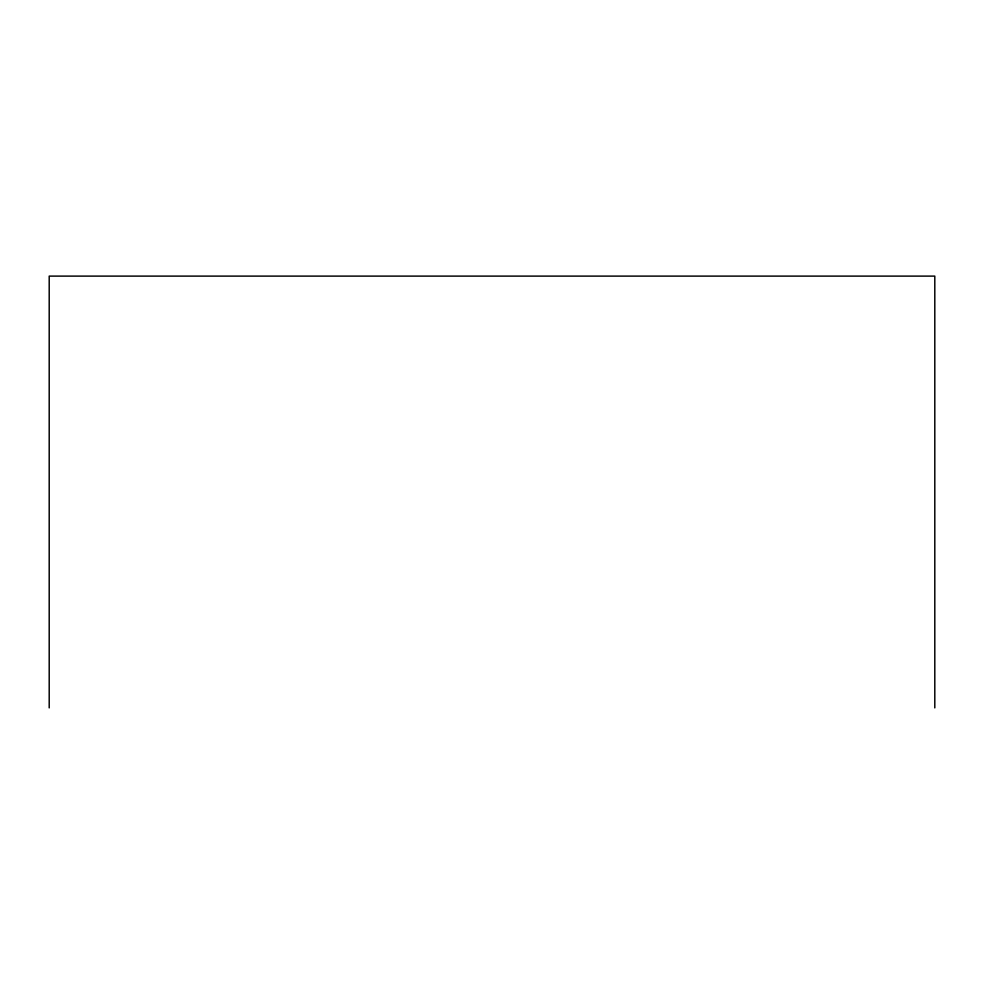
<?xml version="1.0" encoding="UTF-8"?>
<svg xmlns="http://www.w3.org/2000/svg" width="984" height="984" viewBox="0 0 984 984"><rect width="100%" height="100%" fill="white"/><g stroke="black" fill="none" stroke-linecap="round" stroke-linejoin="round"><path stroke-width="1.48" d="M934.8 707.89L934.8 276.11L49.2 276.11L49.2 707.89"/></g></svg>
